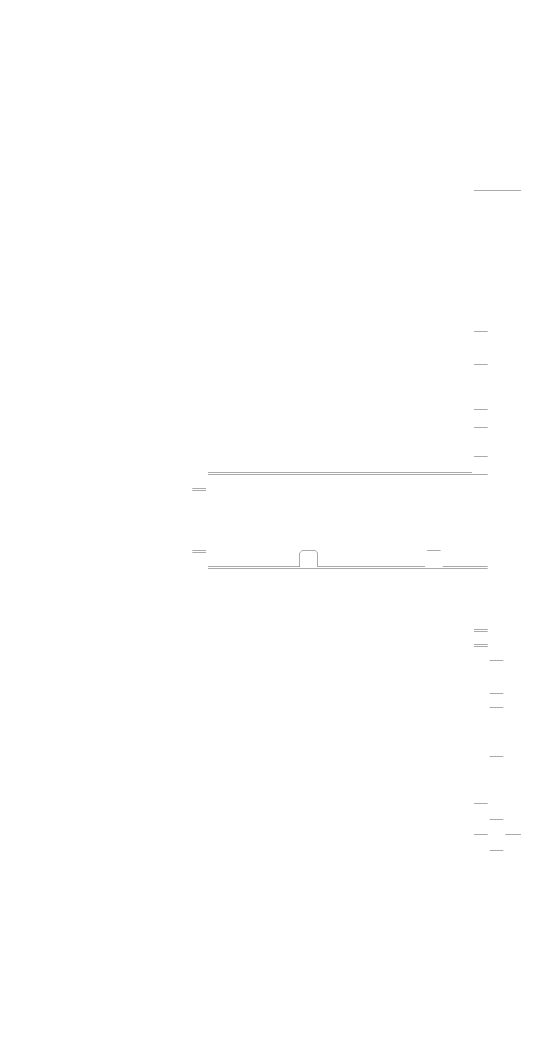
# Model space of a CAD drawing. Header units: metres. Extents: x 0 to 4990, y -4990 to 0.
# Drawn here: x 0 to 2495, y -4990 to 0 of the extents above; entities that cross this region are included whole.
import ezdxf

# ---------------------------------------------------------------- set-up
doc = ezdxf.new("R2010")
doc.units = ezdxf.units.M
doc.layers.add('conductor', color=1, linetype='Continuous')
doc.layers.add('substrate', color=5, linetype='Continuous')

msp = doc.modelspace()

# ---------------------------------------------------------------- linework, layer by layer
at = {"layer": 'conductor', "const_width": 0.5}
msp.add_lwpolyline([(2500, -859.375), (2490.234375, -859.375), (2480.46875, -859.375), (2470.703125, -859.375), (2460.9375, -859.375), (2451.171875, -859.375), (2441.40625, -859.375), (2431.640625, -859.375), (2421.875, -859.375), (2412.109375, -859.375), (2402.34375, -859.375), (2392.578125, -859.375), (2382.8125, -859.375), (2373.046875, -859.375), (2363.28125, -859.375), (2353.515625, -859.375), (2343.75, -859.375), (2343.75, -869.140625), (2343.75, -878.90625), (2343.75, -888.671875), (2343.75, -898.4375), (2343.75, -908.203125), (2343.75, -917.96875), (2343.75, -927.734375), (2343.75, -937.5), (2343.75, -947.265625), (2343.75, -957.03125), (2343.75, -966.796875), (2343.75, -976.5625), (2343.75, -986.328125), (2343.75, -996.09375), (2343.75, -1005.859375), (2333.984375, -1015.625), (2324.21875, -1015.625), (2314.453125, -1015.625), (2304.6875, -1015.625), (2294.921875, -1015.625), (2285.15625, -1015.625), (2275.390625, -1015.625), (2265.625, -1015.625), (2265.625, -1025.390625), (2265.625, -1035.15625), (2265.625, -1044.921875), (2265.625, -1054.6875), (2265.625, -1064.453125), (2265.625, -1074.21875), (2265.625, -1083.984375), (2265.625, -1093.75), (2265.625, -1103.515625), (2265.625, -1113.28125), (2265.625, -1123.046875), (2265.625, -1132.8125), (2265.625, -1142.578125), (2265.625, -1152.34375), (2265.625, -1162.109375), (2265.625, -1171.875), (2265.625, -1181.640625), (2265.625, -1191.40625), (2265.625, -1201.171875), (2265.625, -1210.9375), (2265.625, -1220.703125), (2265.625, -1230.46875), (2265.625, -1240.234375), (2265.625, -1250), (2265.625, -1259.765625), (2265.625, -1269.53125), (2265.625, -1279.296875), (2265.625, -1289.0625), (2265.625, -1298.828125), (2265.625, -1308.59375), (2265.625, -1318.359375), (2265.625, -1328.125), (2265.625, -1337.890625), (2265.625, -1347.65625), (2265.625, -1357.421875), (2265.625, -1367.1875), (2265.625, -1376.953125), (2265.625, -1386.71875), (2265.625, -1396.484375), (2265.625, -1406.25), (2265.625, -1416.015625), (2265.625, -1425.78125), (2265.625, -1435.546875), (2265.625, -1445.3125), (2265.625, -1455.078125), (2265.625, -1464.84375), (2265.625, -1474.609375), (2265.625, -1484.375), (2265.625, -1494.140625), (2265.625, -1503.90625), (2265.625, -1513.671875), (2265.625, -1523.4375), (2265.625, -1533.203125), (2265.625, -1542.96875), (2265.625, -1552.734375), (2275.390625, -1552.734375), (2285.15625, -1552.734375), (2294.921875, -1552.734375), (2304.6875, -1552.734375), (2314.453125, -1552.734375), (2324.21875, -1552.734375), (2333.984375, -1552.734375), (2343.75, -1562.5), (2343.75, -1572.265625), (2343.75, -1582.03125), (2343.75, -1591.796875), (2343.75, -1601.5625), (2343.75, -1611.328125), (2343.75, -1621.09375), (2343.75, -1630.859375), (2343.75, -1640.625), (2343.75, -1650.390625), (2343.75, -1660.15625), (2343.75, -1669.921875), (2343.75, -1679.6875), (2343.75, -1689.453125), (2343.75, -1699.21875), (2343.75, -1708.984375), (2333.984375, -1718.75), (2324.21875, -1718.75), (2314.453125, -1718.75), (2304.6875, -1718.75), (2294.921875, -1718.75), (2285.15625, -1718.75), (2275.390625, -1718.75), (2265.625, -1718.75), (2265.625, -1728.515625), (2265.625, -1738.28125), (2265.625, -1748.046875), (2265.625, -1757.8125), (2265.625, -1767.578125), (2265.625, -1777.34375), (2265.625, -1787.109375), (2265.625, -1796.875), (2265.625, -1806.640625), (2265.625, -1816.40625), (2265.625, -1826.171875), (2265.625, -1835.9375), (2265.625, -1845.703125), (2265.625, -1855.46875), (2265.625, -1865.234375), (2265.625, -1875), (2265.625, -1884.765625), (2265.625, -1894.53125), (2265.625, -1904.296875), (2265.625, -1914.0625), (2265.625, -1923.828125), (2265.625, -1933.59375), (2265.625, -1943.359375), (2275.390625, -1943.359375), (2285.15625, -1943.359375), (2294.921875, -1943.359375), (2304.6875, -1943.359375), (2314.453125, -1943.359375), (2324.21875, -1943.359375), (2333.984375, -1943.359375), (2343.75, -1953.125), (2343.75, -1962.890625), (2343.75, -1972.65625), (2343.75, -1982.421875), (2343.75, -1992.1875), (2343.75, -2001.953125), (2343.75, -2011.71875), (2343.75, -2021.484375), (2333.984375, -2031.25), (2324.21875, -2031.25), (2314.453125, -2031.25), (2304.6875, -2031.25), (2294.921875, -2031.25), (2285.15625, -2031.25), (2275.390625, -2031.25), (2265.625, -2031.25), (2265.625, -2041.015625), (2265.625, -2050.78125), (2265.625, -2060.546875), (2265.625, -2070.3125), (2265.625, -2080.078125), (2265.625, -2089.84375), (2265.625, -2099.609375), (2265.625, -2109.375), (2265.625, -2119.140625), (2265.625, -2128.90625), (2265.625, -2138.671875), (2265.625, -2148.4375), (2265.625, -2158.203125), (2265.625, -2167.96875), (2265.625, -2177.734375), (2275.390625, -2177.734375), (2285.15625, -2177.734375), (2294.921875, -2177.734375), (2304.6875, -2177.734375), (2314.453125, -2177.734375), (2324.21875, -2177.734375), (2333.984375, -2177.734375), (2343.75, -2187.5), (2343.75, -2197.265625), (2343.75, -2207.03125), (2343.75, -2216.796875), (2343.75, -2226.5625), (2343.75, -2236.328125), (2343.75, -2246.09375), (2343.75, -2255.859375), (2333.984375, -2265.625), (2324.21875, -2265.625), (2314.453125, -2265.625), (2304.6875, -2265.625), (2294.921875, -2265.625), (2285.15625, -2265.625), (2275.390625, -2265.625), (2265.625, -2265.625), (2255.859375, -2265.625), (2246.09375, -2265.625), (2236.328125, -2265.625), (2226.5625, -2265.625), (2216.796875, -2265.625), (2207.03125, -2265.625), (2197.265625, -2265.625), (2187.5, -2265.625), (2177.734375, -2265.625), (2167.96875, -2265.625), (2158.203125, -2265.625), (2148.4375, -2265.625), (2138.671875, -2265.625), (2128.90625, -2265.625), (2119.140625, -2265.625), (2109.375, -2265.625), (2099.609375, -2265.625), (2089.84375, -2265.625), (2080.078125, -2265.625), (2070.3125, -2265.625), (2060.546875, -2265.625), (2050.78125, -2265.625), (2041.015625, -2265.625), (2031.25, -2265.625), (2021.484375, -2265.625), (2011.71875, -2265.625), (2001.953125, -2265.625), (1992.1875, -2265.625), (1982.421875, -2265.625), (1972.65625, -2265.625), (1962.890625, -2265.625), (1953.125, -2265.625), (1943.359375, -2265.625), (1933.59375, -2265.625), (1923.828125, -2265.625), (1914.0625, -2265.625), (1904.296875, -2265.625), (1894.53125, -2265.625), (1884.765625, -2265.625), (1875, -2265.625), (1865.234375, -2265.625), (1855.46875, -2265.625), (1845.703125, -2265.625), (1835.9375, -2265.625), (1826.171875, -2265.625), (1816.40625, -2265.625), (1806.640625, -2265.625), (1796.875, -2265.625), (1787.109375, -2265.625), (1777.34375, -2265.625), (1767.578125, -2265.625), (1757.8125, -2265.625), (1748.046875, -2265.625), (1738.28125, -2265.625), (1728.515625, -2265.625), (1718.75, -2265.625), (1708.984375, -2265.625), (1699.21875, -2265.625), (1689.453125, -2265.625), (1679.6875, -2265.625), (1669.921875, -2265.625), (1660.15625, -2265.625), (1650.390625, -2265.625), (1640.625, -2265.625), (1630.859375, -2265.625), (1621.09375, -2265.625), (1611.328125, -2265.625), (1601.5625, -2265.625), (1591.796875, -2265.625), (1582.03125, -2265.625), (1572.265625, -2265.625), (1562.5, -2265.625), (1552.734375, -2265.625), (1542.96875, -2265.625), (1533.203125, -2265.625), (1523.4375, -2265.625), (1513.671875, -2265.625), (1503.90625, -2265.625), (1494.140625, -2265.625), (1484.375, -2265.625), (1474.609375, -2265.625), (1464.84375, -2265.625), (1455.078125, -2265.625), (1445.3125, -2265.625), (1435.546875, -2265.625), (1425.78125, -2265.625), (1416.015625, -2265.625), (1406.25, -2265.625), (1396.484375, -2265.625), (1386.71875, -2265.625), (1376.953125, -2265.625), (1367.1875, -2265.625), (1357.421875, -2265.625), (1347.65625, -2265.625), (1337.890625, -2265.625), (1328.125, -2265.625), (1318.359375, -2265.625), (1308.59375, -2265.625), (1298.828125, -2265.625), (1289.0625, -2265.625), (1279.296875, -2265.625), (1269.53125, -2265.625), (1259.765625, -2265.625), (1250, -2265.625), (1240.234375, -2265.625), (1230.46875, -2265.625), (1220.703125, -2265.625), (1210.9375, -2265.625), (1201.171875, -2265.625), (1191.40625, -2265.625), (1181.640625, -2265.625), (1171.875, -2265.625), (1162.109375, -2265.625), (1152.34375, -2265.625), (1142.578125, -2265.625), (1132.8125, -2265.625), (1123.046875, -2265.625), (1113.28125, -2265.625), (1103.515625, -2265.625), (1093.75, -2265.625), (1083.984375, -2265.625), (1074.21875, -2265.625), (1064.453125, -2265.625), (1054.6875, -2265.625), (1044.921875, -2265.625), (1035.15625, -2265.625), (1025.390625, -2265.625), (1015.625, -2265.625), (1005.859375, -2265.625), (996.09375, -2265.625), (986.328125, -2265.625), (976.5625, -2265.625), (966.796875, -2265.625), (957.03125, -2265.625), (947.265625, -2265.625), (937.5, -2265.625), (937.5, -2275.390625), (937.5, -2285.15625), (937.5, -2294.921875), (937.5, -2304.6875), (937.5, -2314.453125), (937.5, -2324.21875), (937.5, -2333.984375), (927.734375, -2343.75), (917.96875, -2343.75), (908.203125, -2343.75), (898.4375, -2343.75), (888.671875, -2343.75), (878.90625, -2343.75), (869.140625, -2343.75), (859.375, -2343.75), (859.375, -2353.515625), (859.375, -2363.28125), (859.375, -2373.046875), (859.375, -2382.8125), (859.375, -2392.578125), (859.375, -2402.34375), (859.375, -2412.109375), (859.375, -2421.875), (859.375, -2431.640625), (859.375, -2441.40625), (859.375, -2451.171875), (859.375, -2460.9375), (859.375, -2470.703125), (859.375, -2480.46875), (859.375, -2490.234375), (859.375, -2500), (859.375, -2509.765625), (859.375, -2519.53125), (859.375, -2529.296875), (859.375, -2539.0625), (859.375, -2548.828125), (859.375, -2558.59375), (859.375, -2568.359375), (859.375, -2578.125), (859.375, -2587.890625), (859.375, -2597.65625), (859.375, -2607.421875), (859.375, -2617.1875), (859.375, -2626.953125), (859.375, -2636.71875), (859.375, -2646.484375), (869.140625, -2646.484375), (878.90625, -2646.484375), (888.671875, -2646.484375), (898.4375, -2646.484375), (908.203125, -2646.484375), (917.96875, -2646.484375), (927.734375, -2646.484375), (937.5, -2656.25), (937.5, -2666.015625), (937.5, -2675.78125), (937.5, -2685.546875), (937.5, -2695.3125), (937.5, -2705.078125), (937.5, -2714.84375), (937.5, -2724.609375), (947.265625, -2724.609375), (957.03125, -2724.609375), (966.796875, -2724.609375), (976.5625, -2724.609375), (986.328125, -2724.609375), (996.09375, -2724.609375), (1005.859375, -2724.609375), (1015.625, -2724.609375), (1025.390625, -2724.609375), (1035.15625, -2724.609375), (1044.921875, -2724.609375), (1054.6875, -2724.609375), (1064.453125, -2724.609375), (1074.21875, -2724.609375), (1083.984375, -2724.609375), (1093.75, -2724.609375), (1103.515625, -2724.609375), (1113.28125, -2724.609375), (1123.046875, -2724.609375), (1132.8125, -2724.609375), (1142.578125, -2724.609375), (1152.34375, -2724.609375), (1162.109375, -2724.609375), (1171.875, -2724.609375), (1181.640625, -2724.609375), (1191.40625, -2724.609375), (1201.171875, -2724.609375), (1210.9375, -2724.609375), (1220.703125, -2724.609375), (1230.46875, -2724.609375), (1240.234375, -2724.609375), (1250, -2724.609375), (1259.765625, -2724.609375), (1269.53125, -2724.609375), (1279.296875, -2724.609375), (1289.0625, -2724.609375), (1298.828125, -2724.609375), (1308.59375, -2724.609375), (1318.359375, -2724.609375), (1328.125, -2724.609375), (1337.890625, -2724.609375), (1347.65625, -2724.609375), (1357.421875, -2724.609375), (1367.1875, -2724.609375), (1376.953125, -2724.609375), (1386.71875, -2724.609375), (1396.484375, -2724.609375), (1396.484375, -2714.84375), (1396.484375, -2705.078125), (1396.484375, -2695.3125), (1396.484375, -2685.546875), (1396.484375, -2675.78125), (1396.484375, -2666.015625), (1396.484375, -2656.25), (1406.25, -2646.484375), (1416.015625, -2646.484375), (1425.78125, -2646.484375), (1435.546875, -2646.484375), (1445.3125, -2646.484375), (1455.078125, -2646.484375), (1464.84375, -2646.484375), (1474.609375, -2646.484375), (1484.375, -2656.25), (1484.375, -2666.015625), (1484.375, -2675.78125), (1484.375, -2685.546875), (1484.375, -2695.3125), (1484.375, -2705.078125), (1484.375, -2714.84375), (1484.375, -2724.609375), (1494.140625, -2724.609375), (1503.90625, -2724.609375), (1513.671875, -2724.609375), (1523.4375, -2724.609375), (1533.203125, -2724.609375), (1542.96875, -2724.609375), (1552.734375, -2724.609375), (1562.5, -2724.609375), (1572.265625, -2724.609375), (1582.03125, -2724.609375), (1591.796875, -2724.609375), (1601.5625, -2724.609375), (1611.328125, -2724.609375), (1621.09375, -2724.609375), (1630.859375, -2724.609375), (1640.625, -2724.609375), (1650.390625, -2724.609375), (1660.15625, -2724.609375), (1669.921875, -2724.609375), (1679.6875, -2724.609375), (1689.453125, -2724.609375), (1699.21875, -2724.609375), (1708.984375, -2724.609375), (1718.75, -2724.609375), (1728.515625, -2724.609375), (1738.28125, -2724.609375), (1748.046875, -2724.609375), (1757.8125, -2724.609375), (1767.578125, -2724.609375), (1777.34375, -2724.609375), (1787.109375, -2724.609375), (1796.875, -2724.609375), (1806.640625, -2724.609375), (1816.40625, -2724.609375), (1826.171875, -2724.609375), (1835.9375, -2724.609375), (1845.703125, -2724.609375), (1855.46875, -2724.609375), (1865.234375, -2724.609375), (1875, -2724.609375), (1884.765625, -2724.609375), (1894.53125, -2724.609375), (1904.296875, -2724.609375), (1914.0625, -2724.609375), (1923.828125, -2724.609375), (1933.59375, -2724.609375), (1943.359375, -2724.609375), (1953.125, -2724.609375), (1962.890625, -2724.609375), (1972.65625, -2724.609375), (1982.421875, -2724.609375), (1992.1875, -2724.609375), (2001.953125, -2724.609375), (2011.71875, -2724.609375), (2021.484375, -2724.609375), (2021.484375, -2714.84375), (2021.484375, -2705.078125), (2021.484375, -2695.3125), (2021.484375, -2685.546875), (2021.484375, -2675.78125), (2021.484375, -2666.015625), (2021.484375, -2656.25), (2031.25, -2646.484375), (2041.015625, -2646.484375), (2050.78125, -2646.484375), (2060.546875, -2646.484375), (2070.3125, -2646.484375), (2080.078125, -2646.484375), (2089.84375, -2646.484375), (2099.609375, -2646.484375), (2109.375, -2656.25), (2109.375, -2666.015625), (2109.375, -2675.78125), (2109.375, -2685.546875), (2109.375, -2695.3125), (2109.375, -2705.078125), (2109.375, -2714.84375), (2109.375, -2724.609375), (2119.140625, -2724.609375), (2128.90625, -2724.609375), (2138.671875, -2724.609375), (2148.4375, -2724.609375), (2158.203125, -2724.609375), (2167.96875, -2724.609375), (2177.734375, -2724.609375), (2187.5, -2724.609375), (2197.265625, -2724.609375), (2207.03125, -2724.609375), (2216.796875, -2724.609375), (2226.5625, -2724.609375), (2236.328125, -2724.609375), (2246.09375, -2724.609375), (2255.859375, -2724.609375), (2265.625, -2724.609375), (2275.390625, -2724.609375), (2285.15625, -2724.609375), (2294.921875, -2724.609375), (2304.6875, -2724.609375), (2314.453125, -2724.609375), (2324.21875, -2724.609375), (2333.984375, -2724.609375), (2343.75, -2734.375), (2343.75, -2744.140625), (2343.75, -2753.90625), (2343.75, -2763.671875), (2343.75, -2773.4375), (2343.75, -2783.203125), (2343.75, -2792.96875), (2343.75, -2802.734375), (2343.75, -2812.5), (2343.75, -2822.265625), (2343.75, -2832.03125), (2343.75, -2841.796875), (2343.75, -2851.5625), (2343.75, -2861.328125), (2343.75, -2871.09375), (2343.75, -2880.859375), (2343.75, -2890.625), (2343.75, -2900.390625), (2343.75, -2910.15625), (2343.75, -2919.921875), (2343.75, -2929.6875), (2343.75, -2939.453125), (2343.75, -2949.21875), (2343.75, -2958.984375), (2343.75, -2968.75), (2343.75, -2978.515625), (2343.75, -2988.28125), (2343.75, -2998.046875), (2343.75, -3007.8125), (2343.75, -3017.578125), (2343.75, -3027.34375), (2343.75, -3037.109375), (2333.984375, -3046.875), (2324.21875, -3046.875), (2314.453125, -3046.875), (2304.6875, -3046.875), (2294.921875, -3046.875), (2285.15625, -3046.875), (2275.390625, -3046.875), (2265.625, -3046.875), (2265.625, -3056.640625), (2265.625, -3066.40625), (2265.625, -3076.171875), (2265.625, -3085.9375), (2265.625, -3095.703125), (2265.625, -3105.46875), (2265.625, -3115.234375), (2275.390625, -3115.234375), (2285.15625, -3115.234375), (2294.921875, -3115.234375), (2304.6875, -3115.234375), (2314.453125, -3115.234375), (2324.21875, -3115.234375), (2333.984375, -3115.234375), (2343.75, -3125), (2343.75, -3134.765625), (2343.75, -3144.53125), (2343.75, -3154.296875), (2343.75, -3164.0625), (2343.75, -3173.828125), (2343.75, -3183.59375), (2343.75, -3193.359375), (2353.515625, -3193.359375), (2363.28125, -3193.359375), (2373.046875, -3193.359375), (2382.8125, -3193.359375), (2392.578125, -3193.359375), (2402.34375, -3193.359375), (2412.109375, -3193.359375), (2421.875, -3203.125), (2421.875, -3212.890625), (2421.875, -3222.65625), (2421.875, -3232.421875), (2421.875, -3242.1875), (2421.875, -3251.953125), (2421.875, -3261.71875), (2421.875, -3271.484375), (2421.875, -3281.25), (2421.875, -3291.015625), (2421.875, -3300.78125), (2421.875, -3310.546875), (2421.875, -3320.3125), (2421.875, -3330.078125), (2421.875, -3339.84375), (2421.875, -3349.609375), (2412.109375, -3359.375), (2402.34375, -3359.375), (2392.578125, -3359.375), (2382.8125, -3359.375), (2373.046875, -3359.375), (2363.28125, -3359.375), (2353.515625, -3359.375), (2343.75, -3359.375), (2343.75, -3369.140625), (2343.75, -3378.90625), (2343.75, -3388.671875), (2343.75, -3398.4375), (2343.75, -3408.203125), (2343.75, -3417.96875), (2343.75, -3427.734375), (2353.515625, -3427.734375), (2363.28125, -3427.734375), (2373.046875, -3427.734375), (2382.8125, -3427.734375), (2392.578125, -3427.734375), (2402.34375, -3427.734375), (2412.109375, -3427.734375), (2421.875, -3437.5), (2421.875, -3447.265625), (2421.875, -3457.03125), (2421.875, -3466.796875), (2421.875, -3476.5625), (2421.875, -3486.328125), (2421.875, -3496.09375), (2421.875, -3505.859375), (2421.875, -3515.625), (2421.875, -3525.390625), (2421.875, -3535.15625), (2421.875, -3544.921875), (2421.875, -3554.6875), (2421.875, -3564.453125), (2421.875, -3574.21875), (2421.875, -3583.984375), (2421.875, -3593.75), (2421.875, -3603.515625), (2421.875, -3613.28125), (2421.875, -3623.046875), (2421.875, -3632.8125), (2421.875, -3642.578125), (2421.875, -3652.34375), (2421.875, -3662.109375), (2412.109375, -3671.875), (2402.34375, -3671.875), (2392.578125, -3671.875), (2382.8125, -3671.875), (2373.046875, -3671.875), (2363.28125, -3671.875), (2353.515625, -3671.875), (2343.75, -3671.875), (2343.75, -3681.640625), (2343.75, -3691.40625), (2343.75, -3701.171875), (2343.75, -3710.9375), (2343.75, -3720.703125), (2343.75, -3730.46875), (2343.75, -3740.234375), (2343.75, -3750), (2343.75, -3759.765625), (2343.75, -3769.53125), (2343.75, -3779.296875), (2343.75, -3789.0625), (2343.75, -3798.828125), (2343.75, -3808.59375), (2343.75, -3818.359375), (2343.75, -3828.125), (2343.75, -3837.890625), (2343.75, -3847.65625), (2343.75, -3857.421875), (2343.75, -3867.1875), (2343.75, -3876.953125), (2343.75, -3886.71875), (2343.75, -3896.484375), (2353.515625, -3896.484375), (2363.28125, -3896.484375), (2373.046875, -3896.484375), (2382.8125, -3896.484375), (2392.578125, -3896.484375), (2402.34375, -3896.484375), (2412.109375, -3896.484375), (2421.875, -3906.25), (2421.875, -3916.015625), (2421.875, -3925.78125), (2421.875, -3935.546875), (2421.875, -3945.3125), (2421.875, -3955.078125), (2421.875, -3964.84375), (2421.875, -3974.609375), (2412.109375, -3984.375), (2402.34375, -3984.375), (2392.578125, -3984.375), (2382.8125, -3984.375), (2373.046875, -3984.375), (2363.28125, -3984.375), (2353.515625, -3984.375), (2343.75, -3984.375), (2343.75, -3994.140625), (2343.75, -4003.90625), (2343.75, -4013.671875), (2343.75, -4023.4375), (2343.75, -4033.203125), (2343.75, -4042.96875), (2343.75, -4052.734375), (2353.515625, -4052.734375), (2363.28125, -4052.734375), (2373.046875, -4052.734375), (2382.8125, -4052.734375), (2392.578125, -4052.734375), (2402.34375, -4052.734375), (2412.109375, -4052.734375), (2412.109375, -4042.96875), (2412.109375, -4033.203125), (2412.109375, -4023.4375), (2412.109375, -4013.671875), (2412.109375, -4003.90625), (2412.109375, -3994.140625), (2412.109375, -3984.375), (2421.875, -3974.609375), (2431.640625, -3974.609375), (2441.40625, -3974.609375), (2451.171875, -3974.609375), (2460.9375, -3974.609375), (2470.703125, -3974.609375), (2480.46875, -3974.609375), (2490.234375, -3974.609375), (2500, -3984.375)], dxfattribs=at)
at = {"layer": 'substrate', "const_width": 0.5}
for points in [[(2500, 0), (2490.234375, 0), (2480.46875, 0), (2470.703125, 0), (2460.9375, 0), (2451.171875, 0), (2441.40625, 0), (2431.640625, 0), (2421.875, 0), (2412.109375, 0), (2402.34375, 0), (2392.578125, 0), (2382.8125, 0), (2373.046875, 0), (2363.28125, 0), (2353.515625, 0), (2343.75, 0), (2333.984375, 0), (2324.21875, 0), (2314.453125, 0), (2304.6875, 0), (2294.921875, 0), (2285.15625, 0), (2275.390625, 0), (2265.625, 0), (2255.859375, 0), (2246.09375, 0), (2236.328125, 0), (2226.5625, 0), (2216.796875, 0), (2207.03125, 0), (2197.265625, 0), (2187.5, 0), (2177.734375, 0), (2167.96875, 0), (2158.203125, 0), (2148.4375, 0), (2138.671875, 0), (2128.90625, 0), (2119.140625, 0), (2109.375, 0), (2099.609375, 0), (2089.84375, 0), (2080.078125, 0), (2070.3125, 0), (2060.546875, 0), (2050.78125, 0), (2041.015625, 0), (2031.25, 0), (2021.484375, 0), (2011.71875, 0), (2001.953125, 0), (1992.1875, 0), (1982.421875, 0), (1972.65625, 0), (1962.890625, 0), (1953.125, 0), (1943.359375, 0), (1933.59375, 0), (1923.828125, 0), (1914.0625, 0), (1904.296875, 0), (1894.53125, 0), (1884.765625, 0), (1875, 0), (1865.234375, 0), (1855.46875, 0), (1845.703125, 0), (1835.9375, 0), (1826.171875, 0), (1816.40625, 0), (1806.640625, 0), (1796.875, 0), (1787.109375, 0), (1777.34375, 0), (1767.578125, 0), (1757.8125, 0), (1748.046875, 0), (1738.28125, 0), (1728.515625, 0), (1718.75, 0), (1708.984375, 0), (1699.21875, 0), (1689.453125, 0), (1679.6875, 0), (1669.921875, 0), (1660.15625, 0), (1650.390625, 0), (1640.625, 0), (1630.859375, 0), (1621.09375, 0), (1611.328125, 0), (1601.5625, 0), (1591.796875, 0), (1582.03125, 0), (1572.265625, 0), (1562.5, 0), (1552.734375, 0), (1542.96875, 0), (1533.203125, 0), (1523.4375, 0), (1513.671875, 0), (1503.90625, 0), (1494.140625, 0), (1484.375, 0), (1474.609375, 0), (1464.84375, 0), (1455.078125, 0), (1445.3125, 0), (1435.546875, 0), (1425.78125, 0), (1416.015625, 0), (1406.25, 0), (1396.484375, 0), (1386.71875, 0), (1376.953125, 0), (1367.1875, 0), (1357.421875, 0), (1347.65625, 0), (1337.890625, 0), (1328.125, 0), (1318.359375, 0), (1308.59375, 0), (1298.828125, 0), (1289.0625, 0), (1279.296875, 0), (1269.53125, 0), (1259.765625, 0), (1250, 0), (1240.234375, 0), (1230.46875, 0), (1220.703125, 0), (1210.9375, 0), (1201.171875, 0), (1191.40625, 0), (1181.640625, 0), (1171.875, 0), (1162.109375, 0), (1152.34375, 0), (1142.578125, 0), (1132.8125, 0), (1123.046875, 0), (1113.28125, 0), (1103.515625, 0), (1093.75, 0), (1083.984375, 0), (1074.21875, 0), (1064.453125, 0), (1054.6875, 0), (1044.921875, 0), (1035.15625, 0), (1025.390625, 0), (1015.625, 0), (1005.859375, 0), (996.09375, 0), (986.328125, 0), (976.5625, 0), (966.796875, 0), (957.03125, 0), (947.265625, 0), (937.5, 0), (927.734375, 0), (917.96875, 0), (908.203125, 0), (898.4375, 0), (888.671875, 0), (878.90625, 0), (869.140625, 0), (859.375, 0), (849.609375, 0), (839.84375, 0), (830.078125, 0), (820.3125, 0), (810.546875, 0), (800.78125, 0), (791.015625, 0), (781.25, 0), (771.484375, 0), (761.71875, 0), (751.953125, 0), (742.1875, 0), (732.421875, 0), (722.65625, 0), (712.890625, 0), (703.125, 0), (693.359375, 0), (683.59375, 0), (673.828125, 0), (664.0625, 0), (654.296875, 0), (644.53125, 0), (634.765625, 0), (625, 0), (615.234375, 0), (605.46875, 0), (595.703125, 0), (585.9375, 0), (576.171875, 0), (566.40625, 0), (556.640625, 0), (546.875, 0), (537.109375, 0), (527.34375, 0), (517.578125, 0), (507.8125, 0), (498.046875, 0), (488.28125, 0), (478.515625, 0), (468.75, 0), (458.984375, 0), (449.21875, 0), (439.453125, 0), (429.6875, 0), (419.921875, 0), (410.15625, 0), (400.390625, 0), (390.625, 0), (380.859375, 0), (371.09375, 0), (361.328125, 0), (351.5625, 0), (341.796875, 0), (332.03125, 0), (322.265625, 0), (312.5, 0), (302.734375, 0), (292.96875, 0), (283.203125, 0), (273.4375, 0), (263.671875, 0), (253.90625, 0), (244.140625, 0), (234.375, 0), (224.609375, 0), (214.84375, 0), (205.078125, 0), (195.3125, 0), (185.546875, 0), (175.78125, 0), (166.015625, 0), (156.25, 0), (146.484375, 0), (136.71875, 0), (126.953125, 0), (117.1875, 0), (107.421875, 0), (97.65625, 0), (87.890625, 0), (78.125, 0), (68.359375, 0), (58.59375, 0), (48.828125, 0), (39.0625, 0), (29.296875, 0), (19.53125, 0), (9.765625, 0), (0, 0), (0, -9.765625), (0, -19.53125), (0, -29.296875), (0, -39.0625), (0, -48.828125), (0, -58.59375), (0, -68.359375), (0, -78.125), (0, -87.890625), (0, -97.65625), (0, -107.421875), (0, -117.1875), (0, -126.953125), (0, -136.71875), (0, -146.484375), (0, -156.25), (0, -166.015625), (0, -175.78125), (0, -185.546875), (0, -195.3125), (0, -205.078125), (0, -214.84375), (0, -224.609375), (0, -234.375), (0, -244.140625), (0, -253.90625), (0, -263.671875), (0, -273.4375), (0, -283.203125), (0, -292.96875), (0, -302.734375), (0, -312.5), (0, -322.265625), (0, -332.03125), (0, -341.796875), (0, -351.5625), (0, -361.328125), (0, -371.09375), (0, -380.859375), (0, -390.625), (0, -400.390625), (0, -410.15625), (0, -419.921875), (0, -429.6875), (0, -439.453125), (0, -449.21875), (0, -458.984375), (0, -468.75), (0, -478.515625), (0, -488.28125), (0, -498.046875), (0, -507.8125), (0, -517.578125), (0, -527.34375), (0, -537.109375), (0, -546.875), (0, -556.640625), (0, -566.40625), (0, -576.171875), (0, -585.9375), (0, -595.703125), (0, -605.46875), (0, -615.234375), (0, -625), (0, -634.765625), (0, -644.53125), (0, -654.296875), (0, -664.0625), (0, -673.828125), (0, -683.59375), (0, -693.359375), (0, -703.125), (0, -712.890625), (0, -722.65625), (0, -732.421875), (0, -742.1875), (0, -751.953125), (0, -761.71875), (0, -771.484375), (0, -781.25), (0, -791.015625), (0, -800.78125), (0, -810.546875), (0, -820.3125), (0, -830.078125), (0, -839.84375), (0, -849.609375), (0, -859.375), (0, -869.140625), (0, -878.90625), (0, -888.671875), (0, -898.4375), (0, -908.203125), (0, -917.96875), (0, -927.734375), (0, -937.5), (0, -947.265625), (0, -957.03125), (0, -966.796875), (0, -976.5625), (0, -986.328125), (0, -996.09375), (0, -1005.859375), (0, -1015.625), (0, -1025.390625), (0, -1035.15625), (0, -1044.921875), (0, -1054.6875), (0, -1064.453125), (0, -1074.21875), (0, -1083.984375), (0, -1093.75), (0, -1103.515625), (0, -1113.28125), (0, -1123.046875), (0, -1132.8125), (0, -1142.578125), (0, -1152.34375), (0, -1162.109375), (0, -1171.875), (0, -1181.640625), (0, -1191.40625), (0, -1201.171875), (0, -1210.9375), (0, -1220.703125), (0, -1230.46875), (0, -1240.234375), (0, -1250), (0, -1259.765625), (0, -1269.53125), (0, -1279.296875), (0, -1289.0625), (0, -1298.828125), (0, -1308.59375), (0, -1318.359375), (0, -1328.125), (0, -1337.890625), (0, -1347.65625), (0, -1357.421875), (0, -1367.1875), (0, -1376.953125), (0, -1386.71875), (0, -1396.484375), (0, -1406.25), (0, -1416.015625), (0, -1425.78125), (0, -1435.546875), (0, -1445.3125), (0, -1455.078125), (0, -1464.84375), (0, -1474.609375), (0, -1484.375), (0, -1494.140625), (0, -1503.90625), (0, -1513.671875), (0, -1523.4375), (0, -1533.203125), (0, -1542.96875), (0, -1552.734375), (0, -1562.5), (0, -1572.265625), (0, -1582.03125), (0, -1591.796875), (0, -1601.5625), (0, -1611.328125), (0, -1621.09375), (0, -1630.859375), (0, -1640.625), (0, -1650.390625), (0, -1660.15625), (0, -1669.921875), (0, -1679.6875), (0, -1689.453125), (0, -1699.21875), (0, -1708.984375), (0, -1718.75), (0, -1728.515625), (0, -1738.28125), (0, -1748.046875), (0, -1757.8125), (0, -1767.578125), (0, -1777.34375), (0, -1787.109375), (0, -1796.875), (0, -1806.640625), (0, -1816.40625), (0, -1826.171875), (0, -1835.9375), (0, -1845.703125), (0, -1855.46875), (0, -1865.234375), (0, -1875), (0, -1884.765625), (0, -1894.53125), (0, -1904.296875), (0, -1914.0625), (0, -1923.828125), (0, -1933.59375), (0, -1943.359375), (0, -1953.125), (0, -1962.890625), (0, -1972.65625), (0, -1982.421875), (0, -1992.1875), (0, -2001.953125), (0, -2011.71875), (0, -2021.484375), (0, -2031.25), (0, -2041.015625), (0, -2050.78125), (0, -2060.546875), (0, -2070.3125), (0, -2080.078125), (0, -2089.84375), (0, -2099.609375), (0, -2109.375), (0, -2119.140625), (0, -2128.90625), (0, -2138.671875), (0, -2148.4375), (0, -2158.203125), (0, -2167.96875), (0, -2177.734375), (0, -2187.5), (0, -2197.265625), (0, -2207.03125), (0, -2216.796875), (0, -2226.5625), (0, -2236.328125), (0, -2246.09375), (0, -2255.859375), (0, -2265.625), (0, -2275.390625), (0, -2285.15625), (0, -2294.921875), (0, -2304.6875), (0, -2314.453125), (0, -2324.21875), (0, -2333.984375), (0, -2343.75), (0, -2353.515625), (0, -2363.28125), (0, -2373.046875), (0, -2382.8125), (0, -2392.578125), (0, -2402.34375), (0, -2412.109375), (0, -2421.875), (0, -2431.640625), (0, -2441.40625), (0, -2451.171875), (0, -2460.9375), (0, -2470.703125), (0, -2480.46875), (0, -2490.234375), (0, -2500), (0, -2509.765625), (0, -2519.53125), (0, -2529.296875), (0, -2539.0625), (0, -2548.828125), (0, -2558.59375), (0, -2568.359375), (0, -2578.125), (0, -2587.890625), (0, -2597.65625), (0, -2607.421875), (0, -2617.1875), (0, -2626.953125), (0, -2636.71875), (0, -2646.484375), (0, -2656.25), (0, -2666.015625), (0, -2675.78125), (0, -2685.546875), (0, -2695.3125), (0, -2705.078125), (0, -2714.84375), (0, -2724.609375), (0, -2734.375), (0, -2744.140625), (0, -2753.90625), (0, -2763.671875), (0, -2773.4375), (0, -2783.203125), (0, -2792.96875), (0, -2802.734375), (0, -2812.5), (0, -2822.265625), (0, -2832.03125), (0, -2841.796875), (0, -2851.5625), (0, -2861.328125), (0, -2871.09375), (0, -2880.859375), (0, -2890.625), (0, -2900.390625), (0, -2910.15625), (0, -2919.921875), (0, -2929.6875), (0, -2939.453125), (0, -2949.21875), (0, -2958.984375), (0, -2968.75), (0, -2978.515625), (0, -2988.28125), (0, -2998.046875), (0, -3007.8125), (0, -3017.578125), (0, -3027.34375), (0, -3037.109375), (0, -3046.875), (0, -3056.640625), (0, -3066.40625), (0, -3076.171875), (0, -3085.9375), (0, -3095.703125), (0, -3105.46875), (0, -3115.234375), (0, -3125), (0, -3134.765625), (0, -3144.53125), (0, -3154.296875), (0, -3164.0625), (0, -3173.828125), (0, -3183.59375), (0, -3193.359375), (0, -3203.125), (0, -3212.890625), (0, -3222.65625), (0, -3232.421875), (0, -3242.1875), (0, -3251.953125), (0, -3261.71875), (0, -3271.484375), (0, -3281.25), (0, -3291.015625), (0, -3300.78125), (0, -3310.546875), (0, -3320.3125), (0, -3330.078125), (0, -3339.84375), (0, -3349.609375), (0, -3359.375), (0, -3369.140625), (0, -3378.90625), (0, -3388.671875), (0, -3398.4375), (0, -3408.203125), (0, -3417.96875), (0, -3427.734375), (0, -3437.5), (0, -3447.265625), (0, -3457.03125), (0, -3466.796875), (0, -3476.5625), (0, -3486.328125), (0, -3496.09375), (0, -3505.859375), (0, -3515.625), (0, -3525.390625), (0, -3535.15625), (0, -3544.921875), (0, -3554.6875), (0, -3564.453125), (0, -3574.21875), (0, -3583.984375), (0, -3593.75), (0, -3603.515625), (0, -3613.28125), (0, -3623.046875), (0, -3632.8125), (0, -3642.578125), (0, -3652.34375), (0, -3662.109375), (0, -3671.875), (0, -3681.640625), (0, -3691.40625), (0, -3701.171875), (0, -3710.9375), (0, -3720.703125), (0, -3730.46875), (0, -3740.234375), (0, -3750), (0, -3759.765625), (0, -3769.53125), (0, -3779.296875), (0, -3789.0625), (0, -3798.828125), (0, -3808.59375), (0, -3818.359375), (0, -3828.125), (0, -3837.890625), (0, -3847.65625), (0, -3857.421875), (0, -3867.1875), (0, -3876.953125), (0, -3886.71875), (0, -3896.484375), (0, -3906.25), (0, -3916.015625), (0, -3925.78125), (0, -3935.546875), (0, -3945.3125), (0, -3955.078125), (0, -3964.84375), (0, -3974.609375), (0, -3984.375), (0, -3994.140625), (0, -4003.90625), (0, -4013.671875), (0, -4023.4375), (0, -4033.203125), (0, -4042.96875), (0, -4052.734375), (0, -4062.5), (0, -4072.265625), (0, -4082.03125), (0, -4091.796875), (0, -4101.5625), (0, -4111.328125), (0, -4121.09375), (0, -4130.859375), (0, -4140.625), (0, -4150.390625), (0, -4160.15625), (0, -4169.921875), (0, -4179.6875), (0, -4189.453125), (0, -4199.21875), (0, -4208.984375), (0, -4218.75), (0, -4228.515625), (0, -4238.28125), (0, -4248.046875), (0, -4257.8125), (0, -4267.578125), (0, -4277.34375), (0, -4287.109375), (0, -4296.875), (0, -4306.640625), (0, -4316.40625), (0, -4326.171875), (0, -4335.9375), (0, -4345.703125), (0, -4355.46875), (0, -4365.234375), (0, -4375), (0, -4384.765625), (0, -4394.53125), (0, -4404.296875), (0, -4414.0625), (0, -4423.828125), (0, -4433.59375), (0, -4443.359375), (0, -4453.125), (0, -4462.890625), (0, -4472.65625), (0, -4482.421875), (0, -4492.1875), (0, -4501.953125), (0, -4511.71875), (0, -4521.484375), (0, -4531.25), (0, -4541.015625), (0, -4550.78125), (0, -4560.546875), (0, -4570.3125), (0, -4580.078125), (0, -4589.84375), (0, -4599.609375), (0, -4609.375), (0, -4619.140625), (0, -4628.90625), (0, -4638.671875), (0, -4648.4375), (0, -4658.203125), (0, -4667.96875), (0, -4677.734375), (0, -4687.5), (0, -4697.265625), (0, -4707.03125), (0, -4716.796875), (0, -4726.5625), (0, -4736.328125), (0, -4746.09375), (0, -4755.859375), (0, -4765.625), (0, -4775.390625), (0, -4785.15625), (0, -4794.921875), (0, -4804.6875), (0, -4814.453125), (0, -4824.21875), (0, -4833.984375), (0, -4843.75), (0, -4853.515625), (0, -4863.28125), (0, -4873.046875), (0, -4882.8125), (0, -4892.578125), (0, -4902.34375), (0, -4912.109375), (0, -4921.875), (0, -4931.640625), (0, -4941.40625), (0, -4951.171875), (0, -4960.9375), (0, -4970.703125), (0, -4980.46875), (0, -4990.234375), (9.765625, -4990.234375), (19.53125, -4990.234375), (29.296875, -4990.234375), (39.0625, -4990.234375), (48.828125, -4990.234375), (58.59375, -4990.234375), (68.359375, -4990.234375), (78.125, -4990.234375), (87.890625, -4990.234375), (97.65625, -4990.234375), (107.421875, -4990.234375), (117.1875, -4990.234375), (126.953125, -4990.234375), (136.71875, -4990.234375), (146.484375, -4990.234375), (156.25, -4990.234375), (166.015625, -4990.234375), (175.78125, -4990.234375), (185.546875, -4990.234375), (195.3125, -4990.234375), (205.078125, -4990.234375), (214.84375, -4990.234375), (224.609375, -4990.234375), (234.375, -4990.234375), (244.140625, -4990.234375), (253.90625, -4990.234375), (263.671875, -4990.234375), (273.4375, -4990.234375), (283.203125, -4990.234375), (292.96875, -4990.234375), (302.734375, -4990.234375), (312.5, -4990.234375), (322.265625, -4990.234375), (332.03125, -4990.234375), (341.796875, -4990.234375), (351.5625, -4990.234375), (361.328125, -4990.234375), (371.09375, -4990.234375), (380.859375, -4990.234375), (390.625, -4990.234375), (400.390625, -4990.234375), (410.15625, -4990.234375), (419.921875, -4990.234375), (429.6875, -4990.234375), (439.453125, -4990.234375), (449.21875, -4990.234375), (458.984375, -4990.234375), (468.75, -4990.234375), (478.515625, -4990.234375), (488.28125, -4990.234375), (498.046875, -4990.234375), (507.8125, -4990.234375), (517.578125, -4990.234375), (527.34375, -4990.234375), (537.109375, -4990.234375), (546.875, -4990.234375), (556.640625, -4990.234375), (566.40625, -4990.234375), (576.171875, -4990.234375), (585.9375, -4990.234375), (595.703125, -4990.234375), (605.46875, -4990.234375), (615.234375, -4990.234375), (625, -4990.234375), (634.765625, -4990.234375), (644.53125, -4990.234375), (654.296875, -4990.234375), (664.0625, -4990.234375), (673.828125, -4990.234375), (683.59375, -4990.234375), (693.359375, -4990.234375), (703.125, -4990.234375), (712.890625, -4990.234375), (722.65625, -4990.234375), (732.421875, -4990.234375), (742.1875, -4990.234375), (751.953125, -4990.234375), (761.71875, -4990.234375), (771.484375, -4990.234375), (781.25, -4990.234375), (791.015625, -4990.234375), (800.78125, -4990.234375), (810.546875, -4990.234375), (820.3125, -4990.234375), (830.078125, -4990.234375), (839.84375, -4990.234375), (849.609375, -4990.234375), (859.375, -4990.234375), (869.140625, -4990.234375), (878.90625, -4990.234375), (888.671875, -4990.234375), (898.4375, -4990.234375), (908.203125, -4990.234375), (917.96875, -4990.234375), (927.734375, -4990.234375), (937.5, -4990.234375), (947.265625, -4990.234375), (957.03125, -4990.234375), (966.796875, -4990.234375), (976.5625, -4990.234375), (986.328125, -4990.234375), (996.09375, -4990.234375), (1005.859375, -4990.234375), (1015.625, -4990.234375), (1025.390625, -4990.234375), (1035.15625, -4990.234375), (1044.921875, -4990.234375), (1054.6875, -4990.234375), (1064.453125, -4990.234375), (1074.21875, -4990.234375), (1083.984375, -4990.234375), (1093.75, -4990.234375), (1103.515625, -4990.234375), (1113.28125, -4990.234375), (1123.046875, -4990.234375), (1132.8125, -4990.234375), (1142.578125, -4990.234375), (1152.34375, -4990.234375), (1162.109375, -4990.234375), (1171.875, -4990.234375), (1181.640625, -4990.234375), (1191.40625, -4990.234375), (1201.171875, -4990.234375), (1210.9375, -4990.234375), (1220.703125, -4990.234375), (1230.46875, -4990.234375), (1240.234375, -4990.234375), (1250, -4990.234375), (1259.765625, -4990.234375), (1269.53125, -4990.234375), (1279.296875, -4990.234375), (1289.0625, -4990.234375), (1298.828125, -4990.234375), (1308.59375, -4990.234375), (1318.359375, -4990.234375), (1328.125, -4990.234375), (1337.890625, -4990.234375), (1347.65625, -4990.234375), (1357.421875, -4990.234375), (1367.1875, -4990.234375), (1376.953125, -4990.234375), (1386.71875, -4990.234375), (1396.484375, -4990.234375), (1406.25, -4990.234375), (1416.015625, -4990.234375), (1425.78125, -4990.234375), (1435.546875, -4990.234375), (1445.3125, -4990.234375), (1455.078125, -4990.234375), (1464.84375, -4990.234375), (1474.609375, -4990.234375), (1484.375, -4990.234375), (1494.140625, -4990.234375), (1503.90625, -4990.234375), (1513.671875, -4990.234375), (1523.4375, -4990.234375), (1533.203125, -4990.234375), (1542.96875, -4990.234375), (1552.734375, -4990.234375), (1562.5, -4990.234375), (1572.265625, -4990.234375), (1582.03125, -4990.234375), (1591.796875, -4990.234375), (1601.5625, -4990.234375), (1611.328125, -4990.234375), (1621.09375, -4990.234375), (1630.859375, -4990.234375), (1640.625, -4990.234375), (1650.390625, -4990.234375), (1660.15625, -4990.234375), (1669.921875, -4990.234375), (1679.6875, -4990.234375), (1689.453125, -4990.234375), (1699.21875, -4990.234375), (1708.984375, -4990.234375), (1718.75, -4990.234375), (1728.515625, -4990.234375), (1738.28125, -4990.234375), (1748.046875, -4990.234375), (1757.8125, -4990.234375), (1767.578125, -4990.234375), (1777.34375, -4990.234375), (1787.109375, -4990.234375), (1796.875, -4990.234375), (1806.640625, -4990.234375), (1816.40625, -4990.234375), (1826.171875, -4990.234375), (1835.9375, -4990.234375), (1845.703125, -4990.234375), (1855.46875, -4990.234375), (1865.234375, -4990.234375), (1875, -4990.234375), (1884.765625, -4990.234375), (1894.53125, -4990.234375), (1904.296875, -4990.234375), (1914.0625, -4990.234375), (1923.828125, -4990.234375), (1933.59375, -4990.234375), (1943.359375, -4990.234375), (1953.125, -4990.234375), (1962.890625, -4990.234375), (1972.65625, -4990.234375), (1982.421875, -4990.234375), (1992.1875, -4990.234375), (2001.953125, -4990.234375), (2011.71875, -4990.234375), (2021.484375, -4990.234375), (2031.25, -4990.234375), (2041.015625, -4990.234375), (2050.78125, -4990.234375), (2060.546875, -4990.234375), (2070.3125, -4990.234375), (2080.078125, -4990.234375), (2089.84375, -4990.234375), (2099.609375, -4990.234375), (2109.375, -4990.234375), (2119.140625, -4990.234375), (2128.90625, -4990.234375), (2138.671875, -4990.234375), (2148.4375, -4990.234375), (2158.203125, -4990.234375), (2167.96875, -4990.234375), (2177.734375, -4990.234375), (2187.5, -4990.234375), (2197.265625, -4990.234375), (2207.03125, -4990.234375), (2216.796875, -4990.234375), (2226.5625, -4990.234375), (2236.328125, -4990.234375), (2246.09375, -4990.234375), (2255.859375, -4990.234375), (2265.625, -4990.234375), (2275.390625, -4990.234375), (2285.15625, -4990.234375), (2294.921875, -4990.234375), (2304.6875, -4990.234375), (2314.453125, -4990.234375), (2324.21875, -4990.234375), (2333.984375, -4990.234375), (2343.75, -4990.234375), (2353.515625, -4990.234375), (2363.28125, -4990.234375), (2373.046875, -4990.234375), (2382.8125, -4990.234375), (2392.578125, -4990.234375), (2402.34375, -4990.234375), (2412.109375, -4990.234375), (2421.875, -4990.234375), (2431.640625, -4990.234375), (2441.40625, -4990.234375), (2451.171875, -4990.234375), (2460.9375, -4990.234375), (2470.703125, -4990.234375), (2480.46875, -4990.234375), (2490.234375, -4990.234375), (2500, -4990.234375)], [(2500, -4062.5), (2490.234375, -4062.5), (2480.46875, -4062.5), (2470.703125, -4062.5), (2460.9375, -4062.5), (2451.171875, -4062.5), (2441.40625, -4062.5), (2431.640625, -4062.5), (2421.875, -4062.5), (2421.875, -4072.265625), (2421.875, -4082.03125), (2421.875, -4091.796875), (2421.875, -4101.5625), (2421.875, -4111.328125), (2421.875, -4121.09375), (2421.875, -4130.859375), (2412.109375, -4140.625), (2402.34375, -4140.625), (2392.578125, -4140.625), (2382.8125, -4140.625), (2373.046875, -4140.625), (2363.28125, -4140.625), (2353.515625, -4140.625), (2343.75, -4140.625), (2333.984375, -4130.859375), (2333.984375, -4121.09375), (2333.984375, -4111.328125), (2333.984375, -4101.5625), (2333.984375, -4091.796875), (2333.984375, -4082.03125), (2333.984375, -4072.265625), (2333.984375, -4062.5), (2324.21875, -4062.5), (2314.453125, -4062.5), (2304.6875, -4062.5), (2294.921875, -4062.5), (2285.15625, -4062.5), (2275.390625, -4062.5), (2265.625, -4062.5), (2255.859375, -4052.734375), (2255.859375, -4042.96875), (2255.859375, -4033.203125), (2255.859375, -4023.4375), (2255.859375, -4013.671875), (2255.859375, -4003.90625), (2255.859375, -3994.140625), (2255.859375, -3984.375), (2265.625, -3974.609375), (2275.390625, -3974.609375), (2285.15625, -3974.609375), (2294.921875, -3974.609375), (2304.6875, -3974.609375), (2314.453125, -3974.609375), (2324.21875, -3974.609375), (2333.984375, -3974.609375), (2333.984375, -3964.84375), (2333.984375, -3955.078125), (2333.984375, -3945.3125), (2333.984375, -3935.546875), (2333.984375, -3925.78125), (2333.984375, -3916.015625), (2333.984375, -3906.25), (2324.21875, -3906.25), (2314.453125, -3906.25), (2304.6875, -3906.25), (2294.921875, -3906.25), (2285.15625, -3906.25), (2275.390625, -3906.25), (2265.625, -3906.25), (2255.859375, -3896.484375), (2255.859375, -3886.71875), (2255.859375, -3876.953125), (2255.859375, -3867.1875), (2255.859375, -3857.421875), (2255.859375, -3847.65625), (2255.859375, -3837.890625), (2255.859375, -3828.125), (2255.859375, -3818.359375), (2255.859375, -3808.59375), (2255.859375, -3798.828125), (2255.859375, -3789.0625), (2255.859375, -3779.296875), (2255.859375, -3769.53125), (2255.859375, -3759.765625), (2255.859375, -3750), (2255.859375, -3740.234375), (2255.859375, -3730.46875), (2255.859375, -3720.703125), (2255.859375, -3710.9375), (2255.859375, -3701.171875), (2255.859375, -3691.40625), (2255.859375, -3681.640625), (2255.859375, -3671.875), (2265.625, -3662.109375), (2275.390625, -3662.109375), (2285.15625, -3662.109375), (2294.921875, -3662.109375), (2304.6875, -3662.109375), (2314.453125, -3662.109375), (2324.21875, -3662.109375), (2333.984375, -3662.109375), (2333.984375, -3652.34375), (2333.984375, -3642.578125), (2333.984375, -3632.8125), (2333.984375, -3623.046875), (2333.984375, -3613.28125), (2333.984375, -3603.515625), (2333.984375, -3593.75), (2333.984375, -3583.984375), (2333.984375, -3574.21875), (2333.984375, -3564.453125), (2333.984375, -3554.6875), (2333.984375, -3544.921875), (2333.984375, -3535.15625), (2333.984375, -3525.390625), (2333.984375, -3515.625), (2333.984375, -3505.859375), (2333.984375, -3496.09375), (2333.984375, -3486.328125), (2333.984375, -3476.5625), (2333.984375, -3466.796875), (2333.984375, -3457.03125), (2333.984375, -3447.265625), (2333.984375, -3437.5), (2333.984375, -3427.734375), (2333.984375, -3417.96875), (2333.984375, -3408.203125), (2333.984375, -3398.4375), (2333.984375, -3388.671875), (2333.984375, -3378.90625), (2333.984375, -3369.140625), (2333.984375, -3359.375), (2333.984375, -3349.609375), (2333.984375, -3339.84375), (2333.984375, -3330.078125), (2333.984375, -3320.3125), (2333.984375, -3310.546875), (2333.984375, -3300.78125), (2333.984375, -3291.015625), (2333.984375, -3281.25), (2333.984375, -3271.484375), (2333.984375, -3261.71875), (2333.984375, -3251.953125), (2333.984375, -3242.1875), (2333.984375, -3232.421875), (2333.984375, -3222.65625), (2333.984375, -3212.890625), (2333.984375, -3203.125), (2333.984375, -3193.359375), (2333.984375, -3183.59375), (2333.984375, -3173.828125), (2333.984375, -3164.0625), (2333.984375, -3154.296875), (2333.984375, -3144.53125), (2333.984375, -3134.765625), (2333.984375, -3125), (2324.21875, -3125), (2314.453125, -3125), (2304.6875, -3125), (2294.921875, -3125), (2285.15625, -3125), (2275.390625, -3125), (2265.625, -3125), (2255.859375, -3115.234375), (2255.859375, -3105.46875), (2255.859375, -3095.703125), (2255.859375, -3085.9375), (2255.859375, -3076.171875), (2255.859375, -3066.40625), (2255.859375, -3056.640625), (2255.859375, -3046.875), (2265.625, -3037.109375), (2275.390625, -3037.109375), (2285.15625, -3037.109375), (2294.921875, -3037.109375), (2304.6875, -3037.109375), (2314.453125, -3037.109375), (2324.21875, -3037.109375), (2333.984375, -3037.109375), (2333.984375, -3027.34375), (2333.984375, -3017.578125), (2333.984375, -3007.8125), (2333.984375, -2998.046875), (2333.984375, -2988.28125), (2333.984375, -2978.515625), (2333.984375, -2968.75), (2333.984375, -2958.984375), (2333.984375, -2949.21875), (2333.984375, -2939.453125), (2333.984375, -2929.6875), (2333.984375, -2919.921875), (2333.984375, -2910.15625), (2333.984375, -2900.390625), (2333.984375, -2890.625), (2333.984375, -2880.859375), (2333.984375, -2871.09375), (2333.984375, -2861.328125), (2333.984375, -2851.5625), (2333.984375, -2841.796875), (2333.984375, -2832.03125), (2333.984375, -2822.265625), (2333.984375, -2812.5), (2333.984375, -2802.734375), (2333.984375, -2792.96875), (2333.984375, -2783.203125), (2333.984375, -2773.4375), (2333.984375, -2763.671875), (2333.984375, -2753.90625), (2333.984375, -2744.140625), (2333.984375, -2734.375), (2324.21875, -2734.375), (2314.453125, -2734.375), (2304.6875, -2734.375), (2294.921875, -2734.375), (2285.15625, -2734.375), (2275.390625, -2734.375), (2265.625, -2734.375), (2255.859375, -2734.375), (2246.09375, -2734.375), (2236.328125, -2734.375), (2226.5625, -2734.375), (2216.796875, -2734.375), (2207.03125, -2734.375), (2197.265625, -2734.375), (2187.5, -2734.375), (2177.734375, -2734.375), (2167.96875, -2734.375), (2158.203125, -2734.375), (2148.4375, -2734.375), (2138.671875, -2734.375), (2128.90625, -2734.375), (2119.140625, -2734.375), (2109.375, -2734.375), (2099.609375, -2734.375), (2089.84375, -2734.375), (2080.078125, -2734.375), (2070.3125, -2734.375), (2060.546875, -2734.375), (2050.78125, -2734.375), (2041.015625, -2734.375), (2031.25, -2734.375), (2021.484375, -2734.375), (2011.71875, -2734.375), (2001.953125, -2734.375), (1992.1875, -2734.375), (1982.421875, -2734.375), (1972.65625, -2734.375), (1962.890625, -2734.375), (1953.125, -2734.375), (1943.359375, -2734.375), (1933.59375, -2734.375), (1923.828125, -2734.375), (1914.0625, -2734.375), (1904.296875, -2734.375), (1894.53125, -2734.375), (1884.765625, -2734.375), (1875, -2734.375), (1865.234375, -2734.375), (1855.46875, -2734.375), (1845.703125, -2734.375), (1835.9375, -2734.375), (1826.171875, -2734.375), (1816.40625, -2734.375), (1806.640625, -2734.375), (1796.875, -2734.375), (1787.109375, -2734.375), (1777.34375, -2734.375), (1767.578125, -2734.375), (1757.8125, -2734.375), (1748.046875, -2734.375), (1738.28125, -2734.375), (1728.515625, -2734.375), (1718.75, -2734.375), (1708.984375, -2734.375), (1699.21875, -2734.375), (1689.453125, -2734.375), (1679.6875, -2734.375), (1669.921875, -2734.375), (1660.15625, -2734.375), (1650.390625, -2734.375), (1640.625, -2734.375), (1630.859375, -2734.375), (1621.09375, -2734.375), (1611.328125, -2734.375), (1601.5625, -2734.375), (1591.796875, -2734.375), (1582.03125, -2734.375), (1572.265625, -2734.375), (1562.5, -2734.375), (1552.734375, -2734.375), (1542.96875, -2734.375), (1533.203125, -2734.375), (1523.4375, -2734.375), (1513.671875, -2734.375), (1503.90625, -2734.375), (1494.140625, -2734.375), (1484.375, -2734.375), (1474.609375, -2734.375), (1464.84375, -2734.375), (1455.078125, -2734.375), (1445.3125, -2734.375), (1435.546875, -2734.375), (1425.78125, -2734.375), (1416.015625, -2734.375), (1406.25, -2734.375), (1396.484375, -2734.375), (1386.71875, -2734.375), (1376.953125, -2734.375), (1367.1875, -2734.375), (1357.421875, -2734.375), (1347.65625, -2734.375), (1337.890625, -2734.375), (1328.125, -2734.375), (1318.359375, -2734.375), (1308.59375, -2734.375), (1298.828125, -2734.375), (1289.0625, -2734.375), (1279.296875, -2734.375), (1269.53125, -2734.375), (1259.765625, -2734.375), (1250, -2734.375), (1240.234375, -2734.375), (1230.46875, -2734.375), (1220.703125, -2734.375), (1210.9375, -2734.375), (1201.171875, -2734.375), (1191.40625, -2734.375), (1181.640625, -2734.375), (1171.875, -2734.375), (1162.109375, -2734.375), (1152.34375, -2734.375), (1142.578125, -2734.375), (1132.8125, -2734.375), (1123.046875, -2734.375), (1113.28125, -2734.375), (1103.515625, -2734.375), (1093.75, -2734.375), (1083.984375, -2734.375), (1074.21875, -2734.375), (1064.453125, -2734.375), (1054.6875, -2734.375), (1044.921875, -2734.375), (1035.15625, -2734.375), (1025.390625, -2734.375), (1015.625, -2734.375), (1005.859375, -2734.375), (996.09375, -2734.375), (986.328125, -2734.375), (976.5625, -2734.375), (966.796875, -2734.375), (957.03125, -2734.375), (947.265625, -2734.375), (937.5, -2734.375), (927.734375, -2724.609375), (927.734375, -2714.84375), (927.734375, -2705.078125), (927.734375, -2695.3125), (927.734375, -2685.546875), (927.734375, -2675.78125), (927.734375, -2666.015625), (927.734375, -2656.25), (917.96875, -2656.25), (908.203125, -2656.25), (898.4375, -2656.25), (888.671875, -2656.25), (878.90625, -2656.25), (869.140625, -2656.25), (859.375, -2656.25), (849.609375, -2646.484375), (849.609375, -2636.71875), (849.609375, -2626.953125), (849.609375, -2617.1875), (849.609375, -2607.421875), (849.609375, -2597.65625), (849.609375, -2587.890625), (849.609375, -2578.125), (849.609375, -2568.359375), (849.609375, -2558.59375), (849.609375, -2548.828125), (849.609375, -2539.0625), (849.609375, -2529.296875), (849.609375, -2519.53125), (849.609375, -2509.765625), (849.609375, -2500), (849.609375, -2490.234375), (849.609375, -2480.46875), (849.609375, -2470.703125), (849.609375, -2460.9375), (849.609375, -2451.171875), (849.609375, -2441.40625), (849.609375, -2431.640625), (849.609375, -2421.875), (849.609375, -2412.109375), (849.609375, -2402.34375), (849.609375, -2392.578125), (849.609375, -2382.8125), (849.609375, -2373.046875), (849.609375, -2363.28125), (849.609375, -2353.515625), (849.609375, -2343.75), (859.375, -2333.984375), (869.140625, -2333.984375), (878.90625, -2333.984375), (888.671875, -2333.984375), (898.4375, -2333.984375), (908.203125, -2333.984375), (917.96875, -2333.984375), (927.734375, -2333.984375), (927.734375, -2324.21875), (927.734375, -2314.453125), (927.734375, -2304.6875), (927.734375, -2294.921875), (927.734375, -2285.15625), (927.734375, -2275.390625), (927.734375, -2265.625), (937.5, -2255.859375), (947.265625, -2255.859375), (957.03125, -2255.859375), (966.796875, -2255.859375), (976.5625, -2255.859375), (986.328125, -2255.859375), (996.09375, -2255.859375), (1005.859375, -2255.859375), (1015.625, -2255.859375), (1025.390625, -2255.859375), (1035.15625, -2255.859375), (1044.921875, -2255.859375), (1054.6875, -2255.859375), (1064.453125, -2255.859375), (1074.21875, -2255.859375), (1083.984375, -2255.859375), (1093.75, -2255.859375), (1103.515625, -2255.859375), (1113.28125, -2255.859375), (1123.046875, -2255.859375), (1132.8125, -2255.859375), (1142.578125, -2255.859375), (1152.34375, -2255.859375), (1162.109375, -2255.859375), (1171.875, -2255.859375), (1181.640625, -2255.859375), (1191.40625, -2255.859375), (1201.171875, -2255.859375), (1210.9375, -2255.859375), (1220.703125, -2255.859375), (1230.46875, -2255.859375), (1240.234375, -2255.859375), (1250, -2255.859375), (1259.765625, -2255.859375), (1269.53125, -2255.859375), (1279.296875, -2255.859375), (1289.0625, -2255.859375), (1298.828125, -2255.859375), (1308.59375, -2255.859375), (1318.359375, -2255.859375), (1328.125, -2255.859375), (1337.890625, -2255.859375), (1347.65625, -2255.859375), (1357.421875, -2255.859375), (1367.1875, -2255.859375), (1376.953125, -2255.859375), (1386.71875, -2255.859375), (1396.484375, -2255.859375), (1406.25, -2255.859375), (1416.015625, -2255.859375), (1425.78125, -2255.859375), (1435.546875, -2255.859375), (1445.3125, -2255.859375), (1455.078125, -2255.859375), (1464.84375, -2255.859375), (1474.609375, -2255.859375), (1484.375, -2255.859375), (1494.140625, -2255.859375), (1503.90625, -2255.859375), (1513.671875, -2255.859375), (1523.4375, -2255.859375), (1533.203125, -2255.859375), (1542.96875, -2255.859375), (1552.734375, -2255.859375), (1562.5, -2255.859375), (1572.265625, -2255.859375), (1582.03125, -2255.859375), (1591.796875, -2255.859375), (1601.5625, -2255.859375), (1611.328125, -2255.859375), (1621.09375, -2255.859375), (1630.859375, -2255.859375), (1640.625, -2255.859375), (1650.390625, -2255.859375), (1660.15625, -2255.859375), (1669.921875, -2255.859375), (1679.6875, -2255.859375), (1689.453125, -2255.859375), (1699.21875, -2255.859375), (1708.984375, -2255.859375), (1718.75, -2255.859375), (1728.515625, -2255.859375), (1738.28125, -2255.859375), (1748.046875, -2255.859375), (1757.8125, -2255.859375), (1767.578125, -2255.859375), (1777.34375, -2255.859375), (1787.109375, -2255.859375), (1796.875, -2255.859375), (1806.640625, -2255.859375), (1816.40625, -2255.859375), (1826.171875, -2255.859375), (1835.9375, -2255.859375), (1845.703125, -2255.859375), (1855.46875, -2255.859375), (1865.234375, -2255.859375), (1875, -2255.859375), (1884.765625, -2255.859375), (1894.53125, -2255.859375), (1904.296875, -2255.859375), (1914.0625, -2255.859375), (1923.828125, -2255.859375), (1933.59375, -2255.859375), (1943.359375, -2255.859375), (1953.125, -2255.859375), (1962.890625, -2255.859375), (1972.65625, -2255.859375), (1982.421875, -2255.859375), (1992.1875, -2255.859375), (2001.953125, -2255.859375), (2011.71875, -2255.859375), (2021.484375, -2255.859375), (2031.25, -2255.859375), (2041.015625, -2255.859375), (2050.78125, -2255.859375), (2060.546875, -2255.859375), (2070.3125, -2255.859375), (2080.078125, -2255.859375), (2089.84375, -2255.859375), (2099.609375, -2255.859375), (2109.375, -2255.859375), (2119.140625, -2255.859375), (2128.90625, -2255.859375), (2138.671875, -2255.859375), (2148.4375, -2255.859375), (2158.203125, -2255.859375), (2167.96875, -2255.859375), (2177.734375, -2255.859375), (2187.5, -2255.859375), (2197.265625, -2255.859375), (2207.03125, -2255.859375), (2216.796875, -2255.859375), (2226.5625, -2255.859375), (2236.328125, -2255.859375), (2246.09375, -2255.859375), (2255.859375, -2255.859375), (2255.859375, -2246.09375), (2255.859375, -2236.328125), (2255.859375, -2226.5625), (2255.859375, -2216.796875), (2255.859375, -2207.03125), (2255.859375, -2197.265625), (2255.859375, -2187.5), (2255.859375, -2177.734375), (2255.859375, -2167.96875), (2255.859375, -2158.203125), (2255.859375, -2148.4375), (2255.859375, -2138.671875), (2255.859375, -2128.90625), (2255.859375, -2119.140625), (2255.859375, -2109.375), (2255.859375, -2099.609375), (2255.859375, -2089.84375), (2255.859375, -2080.078125), (2255.859375, -2070.3125), (2255.859375, -2060.546875), (2255.859375, -2050.78125), (2255.859375, -2041.015625), (2255.859375, -2031.25), (2255.859375, -2021.484375), (2255.859375, -2011.71875), (2255.859375, -2001.953125), (2255.859375, -1992.1875), (2255.859375, -1982.421875), (2255.859375, -1972.65625), (2255.859375, -1962.890625), (2255.859375, -1953.125), (2255.859375, -1943.359375), (2255.859375, -1933.59375), (2255.859375, -1923.828125), (2255.859375, -1914.0625), (2255.859375, -1904.296875), (2255.859375, -1894.53125), (2255.859375, -1884.765625), (2255.859375, -1875), (2255.859375, -1865.234375), (2255.859375, -1855.46875), (2255.859375, -1845.703125), (2255.859375, -1835.9375), (2255.859375, -1826.171875), (2255.859375, -1816.40625), (2255.859375, -1806.640625), (2255.859375, -1796.875), (2255.859375, -1787.109375), (2255.859375, -1777.34375), (2255.859375, -1767.578125), (2255.859375, -1757.8125), (2255.859375, -1748.046875), (2255.859375, -1738.28125), (2255.859375, -1728.515625), (2255.859375, -1718.75), (2255.859375, -1708.984375), (2255.859375, -1699.21875), (2255.859375, -1689.453125), (2255.859375, -1679.6875), (2255.859375, -1669.921875), (2255.859375, -1660.15625), (2255.859375, -1650.390625), (2255.859375, -1640.625), (2255.859375, -1630.859375), (2255.859375, -1621.09375), (2255.859375, -1611.328125), (2255.859375, -1601.5625), (2255.859375, -1591.796875), (2255.859375, -1582.03125), (2255.859375, -1572.265625), (2255.859375, -1562.5), (2255.859375, -1552.734375), (2255.859375, -1542.96875), (2255.859375, -1533.203125), (2255.859375, -1523.4375), (2255.859375, -1513.671875), (2255.859375, -1503.90625), (2255.859375, -1494.140625), (2255.859375, -1484.375), (2255.859375, -1474.609375), (2255.859375, -1464.84375), (2255.859375, -1455.078125), (2255.859375, -1445.3125), (2255.859375, -1435.546875), (2255.859375, -1425.78125), (2255.859375, -1416.015625), (2255.859375, -1406.25), (2255.859375, -1396.484375), (2255.859375, -1386.71875), (2255.859375, -1376.953125), (2255.859375, -1367.1875), (2255.859375, -1357.421875), (2255.859375, -1347.65625), (2255.859375, -1337.890625), (2255.859375, -1328.125), (2255.859375, -1318.359375), (2255.859375, -1308.59375), (2255.859375, -1298.828125), (2255.859375, -1289.0625), (2255.859375, -1279.296875), (2255.859375, -1269.53125), (2255.859375, -1259.765625), (2255.859375, -1250), (2255.859375, -1240.234375), (2255.859375, -1230.46875), (2255.859375, -1220.703125), (2255.859375, -1210.9375), (2255.859375, -1201.171875), (2255.859375, -1191.40625), (2255.859375, -1181.640625), (2255.859375, -1171.875), (2255.859375, -1162.109375), (2255.859375, -1152.34375), (2255.859375, -1142.578125), (2255.859375, -1132.8125), (2255.859375, -1123.046875), (2255.859375, -1113.28125), (2255.859375, -1103.515625), (2255.859375, -1093.75), (2255.859375, -1083.984375), (2255.859375, -1074.21875), (2255.859375, -1064.453125), (2255.859375, -1054.6875), (2255.859375, -1044.921875), (2255.859375, -1035.15625), (2255.859375, -1025.390625), (2255.859375, -1015.625), (2255.859375, -1005.859375), (2255.859375, -996.09375), (2255.859375, -986.328125), (2255.859375, -976.5625), (2255.859375, -966.796875), (2255.859375, -957.03125), (2255.859375, -947.265625), (2255.859375, -937.5), (2255.859375, -927.734375), (2255.859375, -917.96875), (2255.859375, -908.203125), (2255.859375, -898.4375), (2255.859375, -888.671875), (2255.859375, -878.90625), (2255.859375, -869.140625), (2255.859375, -859.375), (2265.625, -849.609375), (2275.390625, -849.609375), (2285.15625, -849.609375), (2294.921875, -849.609375), (2304.6875, -849.609375), (2314.453125, -849.609375), (2324.21875, -849.609375), (2333.984375, -849.609375), (2343.75, -849.609375), (2353.515625, -849.609375), (2363.28125, -849.609375), (2373.046875, -849.609375), (2382.8125, -849.609375), (2392.578125, -849.609375), (2402.34375, -849.609375), (2412.109375, -849.609375), (2421.875, -849.609375), (2431.640625, -849.609375), (2441.40625, -849.609375), (2451.171875, -849.609375), (2460.9375, -849.609375), (2470.703125, -849.609375), (2480.46875, -849.609375), (2490.234375, -849.609375), (2500, -849.609375)]]:
    msp.add_lwpolyline(points, dxfattribs=at)

doc.saveas('drawing.dxf')
